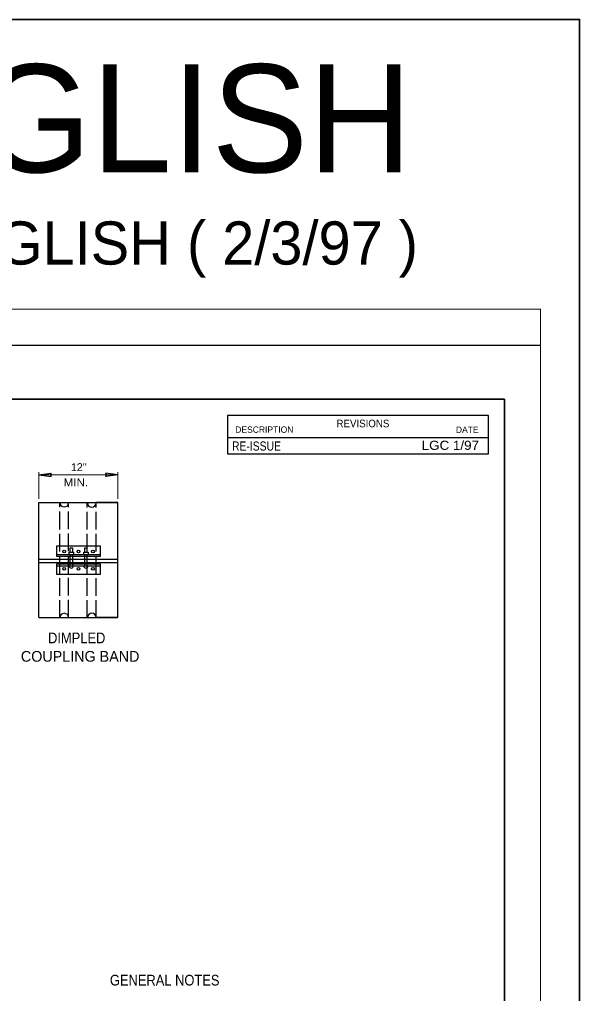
# Model space of a CAD drawing. Extents: x 558 to 966, y -57 to 218.
# Drawn here: x 887.7 to 965.5, y 82.7 to 218.1 of the extents above; entities that cross this region are included whole.
import ezdxf
from ezdxf.enums import TextEntityAlignment as Align

# ---------------------------------------------------------------- set-up
doc = ezdxf.new("R2010")
doc.units = 0
doc.header["$LTSCALE"] = 0.41
doc.linetypes.add('LONG_DASHED', pattern=[7.5, 6, -1.5])
for name, color, linetype, lineweight in [('1', 7, 'Continuous', 25), ('14', 7, 'Continuous', 35), ('15', 7, 'Continuous', 25), ('25', 7, 'Continuous', 35)]:
    doc.layers.add(name, color=color, linetype=linetype, lineweight=lineweight)

msp = doc.modelspace()

# ---------------------------------------------------------------- linework, layer by layer
at = {"layer": '1', "lineweight": 13}
for p in [(600.1368, 177.8582), (960.1102, -52.1243)]:
    msp.add_line(p, (960.1102, 177.8582), dxfattribs=at)
at = {"layer": '1', "lineweight": 35}
for p in [(630.1343, 165.359), (955.1102, -43.681)]:
    msp.add_line(p, (955.1102, 165.359), dxfattribs=at)
at = {"layer": '1'}
for p, q in [((890.4002, 154.8415), (892.1035, 155.0757)), ((890.4002, 154.8415), (892.1035, 154.6073)), ((901.3893, 154.8432), (899.6868, 155.0773)), ((901.3893, 154.8432), (899.6868, 154.609))]:
    msp.add_line(p, q, dxfattribs=at)
at = {"layer": '1', "lineweight": 35}
msp.add_lwpolyline([(594.1126, -57.2671), (965.5306, -57.2671), (965.5306, 218.1368), (594.1126, 218.1368)], close=True, dxfattribs=at)
at = {"layer": '1'}
for points in [[(615.136, -47.1243), (615.136, 172.859), (960.1102, 172.859)], [(892.1035, 155.0757), (891.9718, 154.839), (892.1035, 154.6073)], [(899.6868, 154.609), (899.8185, 154.8457), (899.6868, 155.0773)]]:
    msp.add_lwpolyline(points, dxfattribs=at)
at = {"layer": '15', "lineweight": 13}
for p, q in [((890.4002, 151.5023), (890.4002, 155.2348)), ((890.4002, 154.8423), (901.3902, 154.8423)), ((901.3902, 151.4923), (901.3902, 155.1957))]:
    msp.add_line(p, q, dxfattribs=at)
at = {"layer": '15'}
for p, q in [((890.4002, 134.9923), (890.4002, 150.9915)), ((890.4102, 150.9923), (901.3327, 150.9923)), ((894.646, 150.9923), (897.1527, 150.9923)), ((901.3902, 150.9923), (898.3218, 150.9923)), ((901.3902, 134.9923), (901.3902, 150.9915)), ((892.9102, 143.7923), (898.9102, 143.7923)), ((894.7702, 142.1923), (894.7702, 143.7723)), ((895.0702, 143.7923), (895.0702, 142.1923)), ((896.7702, 142.1923), (896.7702, 143.7923)), ((897.0702, 143.7923), (897.0702, 142.1923)), ((890.4002, 143.1223), (895.2602, 143.1223)), ((890.4227, 142.6715), (901.4227, 142.6715)), ((891.0802, 142.6715), (892.5802, 142.6715)), ((892.9102, 142.1923), (898.9102, 142.1923)), ((893.1802, 142.6715), (894.4402, 142.6715)), ((894.8577, 143.1223), (897.2602, 143.1223)), ((897.2568, 143.1223), (901.371, 143.1223)), ((900.5802, 142.6715), (901.371, 142.6715)), ((890.4102, 134.9923), (901.3485, 134.9923)), ((894.6227, 134.9923), (897.161, 134.9923)), ((901.3902, 134.9923), (898.3602, 134.9923))]:
    msp.add_line(p, q, dxfattribs=at)
at = {"layer": '15', "linetype": 'LONG_DASHED'}
for p, q in [((893.3318, 134.9673), (893.3318, 150.9665)), ((894.5343, 134.9923), (894.5343, 150.9915)), ((897.1252, 134.9432), (897.1252, 150.9415)), ((898.3402, 134.9432), (898.3402, 150.9415))]:
    msp.add_line(p, q, dxfattribs=at)
at = {"layer": '15'}
for points in [[(892.9102, 143.4923), (892.9102, 144.9923), (898.9102, 144.9923), (898.9102, 143.4923)], [(892.9102, 140.9923), (892.9102, 142.4923), (898.9102, 142.4923), (898.9102, 140.9923)]]:
    msp.add_lwpolyline(points, close=True, dxfattribs=at)
for points in [[(894.6102, 143.7923), (894.6102, 144.0923), (895.2102, 144.0923), (895.2102, 143.7923)], [(894.7702, 144.0923), (894.7702, 144.6923), (895.0702, 144.6923), (895.0702, 144.0923)], [(896.6302, 143.7923), (896.6302, 144.0923), (897.2302, 144.0923), (897.2302, 143.7923)], [(896.7702, 144.0923), (896.7702, 144.6923), (897.0702, 144.6923), (897.0702, 144.0923)]]:
    msp.add_lwpolyline(points, dxfattribs=at)
for centre, radius, start, end in [((893.9335, 150.9751), 0.6, 179.99996, 359.99993), ((897.7395, 150.9505), 0.6, 179.99996, 359.99993), ((893.91, 144.1826), 0.2, 0, 359.99998), ((895.91, 144.1826), 0.2, 0, 359.99998), ((897.91, 144.1826), 0.2, 0, 359.99998), ((894.91, 142.1926), 0.3, 179.99996, 359.99993), ((896.9301, 142.1926), 0.3, 179.99996, 359.99993), ((893.91, 141.7826), 0.2, 0, 359.99998), ((895.91, 141.7826), 0.2, 0, 359.99998), ((897.91, 141.7826), 0.2, 0, 359.99998), ((893.9335, 134.9942), 0.6, 0.00007, 180.00004), ((897.7643, 135.019), 0.6, 0.00007, 180.00004)]:
    msp.add_arc(centre, radius, start, end, dxfattribs=at)
at = {"layer": '25', "lineweight": 25}
msp.add_line((916.6352, 160.054), (952.8693, 160.054), dxfattribs=at)
msp.add_lwpolyline([(916.6352, 157.7407), (952.876, 157.7407), (952.876, 163.114), (916.6352, 163.114)], close=True, dxfattribs=at)

# ---------------------------------------------------------------- texts
at = {"layer": '1'}
for s, height, p in [('1988/96 SPECS. - FINAL ENGLISH', 15, (622.3296, 196.8963)), ('( p. 79 ) PREFAB. CULVERT END SECTIONS - ( PCES-2-3 ) - FINAL ENGLISH ( 2/3/97 )', 6, (622.0808, 184.0683))]:
    msp.add_text(s, height=height, dxfattribs=at).set_placement(p)
at = {"layer": '14', "width": 0.9}
msp.add_text('DIMPLED', height=1.488, dxfattribs=at).set_placement((891.6793, 131.4307))
at = {"layer": '14'}
msp.add_text('COUPLING BAND', height=1.488, dxfattribs=at).set_placement((887.8985, 128.8707))
at = {"layer": '15'}
msp.add_text("12''", height=1.1, dxfattribs=at).set_placement((897.0535, 155.3615), align=Align.RIGHT)
at = {"layer": '15', "width": 1.1}
msp.add_text(' MIN.', height=1.1, dxfattribs=at).set_placement((897.2535, 153.2448), align=Align.RIGHT)
at = {"layer": '15', "width": 0.9}
msp.add_text('GENERAL NOTES', height=1.488, dxfattribs=at).set_placement((900.2718, 83.8615))
at = {"layer": '25'}
for s, height, width, p in [('REVISIONS', 1.062, 0.95, (931.7602, 161.4507)), ('RE-ISSUE', 1.266, 0.85, (917.2402, 158.2132)), ('LGC 1/97', 1.266, 1.1, (943.5943, 158.3165))]:
    msp.add_text(s, height=height, dxfattribs=dict(at, width=width)).set_placement(p)
for s, p in [('DESCRIPTION', (917.6877, 160.6865)), ('DATE', (948.3535, 160.6657))]:
    msp.add_text(s, height=0.8847, dxfattribs=at).set_placement(p)

doc.saveas('drawing.dxf')
